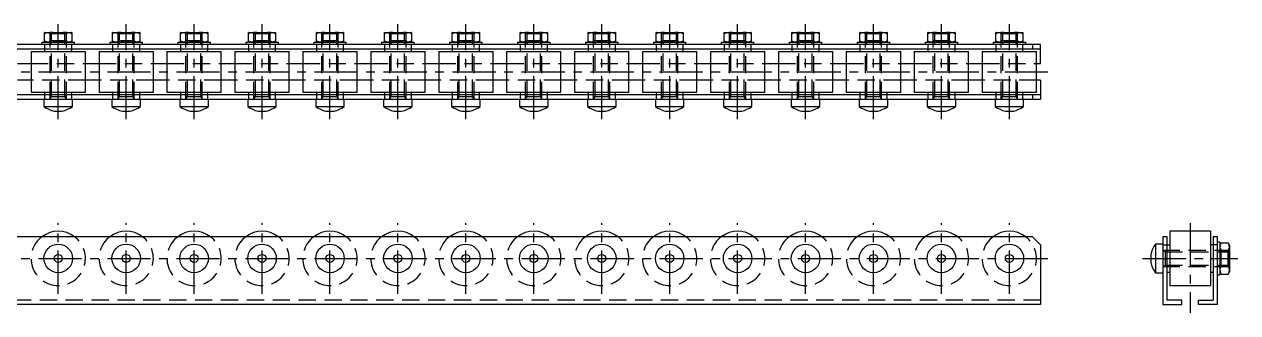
# Model space of a CAD drawing. Extents: x -3 to 896, y -8 to 113.
# Drawn here: x 449 to 895.5, y 7 to 113.2 of the extents above; entities that cross this region are included whole.
import ezdxf

# ---------------------------------------------------------------- set-up
doc = ezdxf.new("R2010")
doc.units = 0
doc.header["$LTSCALE"] = 0.5
doc.linetypes.add('CENTER', pattern=[50.8, 31.75, -6.35, 6.35, -6.35])
doc.linetypes.add('DASHED', pattern=[19.05, 12.7, -6.35])
for name, color, linetype in [('MSM_CENTER', 1, 'CENTER'), ('MSM_CONTINUOUS', 7, 'CONTINUOUS'), ('MSM_DASHED', 4, 'DASHED')]:
    doc.layers.add(name, color=color, linetype=linetype)

msp = doc.modelspace()

# ---------------------------------------------------------------- linework, layer by layer
at = {"layer": 'MSM_CENTER'}
for p, q in [((461.5, 78.24), (461.5, 113.24)), ((486.5, 78.24), (486.5, 113.24)), ((511.5, 78.24), (511.5, 113.24)), ((536.5, 78.24), (536.5, 113.24)), ((561.5, 78.24), (561.5, 113.24)), ((586.5, 78.24), (586.5, 113.24)), ((611.5, 78.24), (611.5, 113.24)), ((636.5, 78.24), (636.5, 113.24)), ((661.5, 78.24), (661.5, 113.24)), ((686.5, 78.24), (686.5, 113.24)), ((711.5, 78.24), (711.5, 113.24)), ((736.5, 78.24), (736.5, 113.24)), ((761.5, 78.24), (761.5, 113.24)), ((786.5, 78.24), (786.5, 113.24)), ((811.5, 78.24), (811.5, 113.24)), ((-3, 95.74), (826, 95.74)), ((461.5, 14), (461.5, 40)), ((486.5, 14), (486.5, 40)), ((511.5, 14), (511.5, 40)), ((536.5, 14), (536.5, 40)), ((561.5, 14), (561.5, 40)), ((586.5, 14), (586.5, 40)), ((611.5, 14), (611.5, 40)), ((636.5, 14), (636.5, 40)), ((661.5, 14), (661.5, 40)), ((686.5, 14), (686.5, 40)), ((711.5, 14), (711.5, 40)), ((736.5, 14), (736.5, 40)), ((761.5, 14), (761.5, 40)), ((786.5, 14), (786.5, 40)), ((811.5, 14), (811.5, 40)), ((878.03, 40), (878.03, 7)), ((-3, 27), (826, 27)), ((860.53, 27), (895.53, 27))]:
    msp.add_line(p, q, dxfattribs=at)
at = {"layer": 'MSM_CONTINUOUS'}
for p, q in [((456.6, 110.24), (456.5, 110.18)), ((456.5, 106.7), (456.5, 110.18)), ((456.6, 110.24), (466.4, 110.24)), ((461.5, 107.14), (461.5, 109.73)), ((466.5, 110.18), (466.4, 110.24)), ((466.5, 110.18), (466.5, 106.7)), ((481.6, 110.24), (481.5, 110.18)), ((481.5, 106.7), (481.5, 110.18)), ((481.6, 110.24), (491.4, 110.24)), ((486.5, 107.14), (486.5, 109.73)), ((491.5, 110.18), (491.4, 110.24)), ((491.5, 110.18), (491.5, 106.7)), ((506.6, 110.24), (506.5, 110.18)), ((506.5, 106.7), (506.5, 110.18)), ((506.6, 110.24), (516.4, 110.24)), ((511.5, 107.14), (511.5, 109.73)), ((516.5, 110.18), (516.4, 110.24)), ((516.5, 110.18), (516.5, 106.7)), ((531.6, 110.24), (531.5, 110.18)), ((531.5, 106.7), (531.5, 110.18)), ((531.6, 110.24), (541.4, 110.24)), ((536.5, 107.14), (536.5, 109.73)), ((541.5, 110.18), (541.4, 110.24)), ((541.5, 110.18), (541.5, 106.7)), ((556.6, 110.24), (556.5, 110.18)), ((556.5, 106.7), (556.5, 110.18)), ((556.6, 110.24), (566.4, 110.24)), ((561.5, 107.14), (561.5, 109.73)), ((566.5, 110.18), (566.4, 110.24)), ((566.5, 110.18), (566.5, 106.7)), ((581.6, 110.24), (581.5, 110.18)), ((581.5, 106.7), (581.5, 110.18)), ((581.6, 110.24), (591.4, 110.24)), ((586.5, 107.14), (586.5, 109.73)), ((591.5, 110.18), (591.4, 110.24)), ((591.5, 110.18), (591.5, 106.7)), ((606.6, 110.24), (606.5, 110.18)), ((606.5, 106.7), (606.5, 110.18)), ((606.6, 110.24), (616.4, 110.24)), ((611.5, 107.14), (611.5, 109.73)), ((616.5, 110.18), (616.4, 110.24)), ((616.5, 110.18), (616.5, 106.7)), ((631.6, 110.24), (631.5, 110.18)), ((631.5, 106.7), (631.5, 110.18)), ((631.6, 110.24), (641.4, 110.24)), ((636.5, 107.14), (636.5, 109.73)), ((641.5, 110.18), (641.4, 110.24)), ((641.5, 110.18), (641.5, 106.7)), ((656.6, 110.24), (656.5, 110.18)), ((656.5, 106.7), (656.5, 110.18)), ((656.6, 110.24), (666.4, 110.24)), ((661.5, 107.14), (661.5, 109.73)), ((666.5, 110.18), (666.4, 110.24)), ((666.5, 110.18), (666.5, 106.7)), ((681.6, 110.24), (681.5, 110.18)), ((681.5, 106.7), (681.5, 110.18)), ((681.6, 110.24), (691.4, 110.24)), ((686.5, 107.14), (686.5, 109.73)), ((691.5, 110.18), (691.4, 110.24)), ((691.5, 110.18), (691.5, 106.7)), ((706.6, 110.24), (706.5, 110.18)), ((706.5, 106.7), (706.5, 110.18)), ((706.6, 110.24), (716.4, 110.24)), ((711.5, 107.14), (711.5, 109.73)), ((716.5, 110.18), (716.4, 110.24)), ((716.5, 110.18), (716.5, 106.7)), ((731.6, 110.24), (731.5, 110.18)), ((731.5, 106.7), (731.5, 110.18)), ((731.6, 110.24), (741.4, 110.24)), ((736.5, 107.14), (736.5, 109.73)), ((741.5, 110.18), (741.4, 110.24)), ((741.5, 110.18), (741.5, 106.7)), ((756.6, 110.24), (756.5, 110.18)), ((756.5, 106.7), (756.5, 110.18)), ((756.6, 110.24), (766.4, 110.24)), ((761.5, 107.14), (761.5, 109.73)), ((766.5, 110.18), (766.4, 110.24)), ((766.5, 110.18), (766.5, 106.7)), ((781.6, 110.24), (781.5, 110.18)), ((781.5, 106.7), (781.5, 110.18)), ((781.6, 110.24), (791.4, 110.24)), ((786.5, 107.14), (786.5, 109.73)), ((791.5, 110.18), (791.4, 110.24)), ((791.5, 110.18), (791.5, 106.7)), ((806.6, 110.24), (806.5, 110.18)), ((806.5, 106.7), (806.5, 110.18)), ((806.6, 110.24), (816.4, 110.24)), ((811.5, 107.14), (811.5, 109.73)), ((816.5, 110.18), (816.4, 110.24)), ((816.5, 110.18), (816.5, 106.7)), ((823, 105.84), (0, 105.84)), ((0, 104.24), (823, 104.24)), ((451.5, 103.24), (451.5, 88.24)), ((451.5, 103.24), (471.5, 103.24)), ((455.5, 106.64), (455.5, 105.84)), ((455.5, 106.64), (467.5, 106.64)), ((456.5, 106.7), (456.6, 106.64)), ((456.5, 104.24), (456.5, 103.24)), ((466.4, 106.64), (466.5, 106.7)), ((466.5, 103.24), (466.5, 104.24)), ((467.5, 105.84), (467.5, 106.64)), ((471.5, 88.24), (471.5, 103.24)), ((476.5, 103.24), (476.5, 88.24)), ((476.5, 103.24), (496.5, 103.24)), ((480.5, 106.64), (480.5, 105.84)), ((480.5, 106.64), (492.5, 106.64)), ((481.5, 106.7), (481.6, 106.64)), ((481.5, 104.24), (481.5, 103.24)), ((491.4, 106.64), (491.5, 106.7)), ((491.5, 103.24), (491.5, 104.24)), ((492.5, 105.84), (492.5, 106.64)), ((496.5, 88.24), (496.5, 103.24)), ((501.5, 103.24), (501.5, 88.24)), ((501.5, 103.24), (521.5, 103.24)), ((505.5, 106.64), (505.5, 105.84)), ((505.5, 106.64), (517.5, 106.64)), ((506.5, 106.7), (506.6, 106.64)), ((506.5, 104.24), (506.5, 103.24)), ((516.4, 106.64), (516.5, 106.7)), ((516.5, 103.24), (516.5, 104.24)), ((517.5, 105.84), (517.5, 106.64)), ((521.5, 88.24), (521.5, 103.24)), ((526.5, 103.24), (526.5, 88.24)), ((526.5, 103.24), (546.5, 103.24)), ((530.5, 106.64), (530.5, 105.84)), ((530.5, 106.64), (542.5, 106.64)), ((531.5, 106.7), (531.6, 106.64)), ((531.5, 104.24), (531.5, 103.24)), ((541.4, 106.64), (541.5, 106.7)), ((541.5, 103.24), (541.5, 104.24)), ((542.5, 105.84), (542.5, 106.64)), ((546.5, 88.24), (546.5, 103.24)), ((551.5, 103.24), (551.5, 88.24)), ((551.5, 103.24), (571.5, 103.24)), ((555.5, 106.64), (555.5, 105.84)), ((555.5, 106.64), (567.5, 106.64)), ((556.5, 106.7), (556.6, 106.64)), ((556.5, 104.24), (556.5, 103.24)), ((566.4, 106.64), (566.5, 106.7)), ((566.5, 103.24), (566.5, 104.24)), ((567.5, 105.84), (567.5, 106.64)), ((571.5, 88.24), (571.5, 103.24)), ((576.5, 103.24), (576.5, 88.24)), ((576.5, 103.24), (596.5, 103.24)), ((580.5, 106.64), (580.5, 105.84)), ((580.5, 106.64), (592.5, 106.64)), ((581.5, 106.7), (581.6, 106.64)), ((581.5, 104.24), (581.5, 103.24)), ((591.4, 106.64), (591.5, 106.7)), ((591.5, 103.24), (591.5, 104.24)), ((592.5, 105.84), (592.5, 106.64)), ((596.5, 88.24), (596.5, 103.24)), ((601.5, 103.24), (601.5, 88.24)), ((601.5, 103.24), (621.5, 103.24)), ((605.5, 106.64), (605.5, 105.84)), ((605.5, 106.64), (617.5, 106.64)), ((606.5, 106.7), (606.6, 106.64)), ((606.5, 104.24), (606.5, 103.24)), ((616.4, 106.64), (616.5, 106.7)), ((616.5, 103.24), (616.5, 104.24)), ((617.5, 105.84), (617.5, 106.64)), ((621.5, 88.24), (621.5, 103.24)), ((626.5, 103.24), (626.5, 88.24)), ((626.5, 103.24), (646.5, 103.24)), ((630.5, 106.64), (630.5, 105.84)), ((630.5, 106.64), (642.5, 106.64)), ((631.5, 106.7), (631.6, 106.64)), ((631.5, 104.24), (631.5, 103.24)), ((641.4, 106.64), (641.5, 106.7)), ((641.5, 103.24), (641.5, 104.24)), ((642.5, 105.84), (642.5, 106.64)), ((646.5, 88.24), (646.5, 103.24)), ((651.5, 103.24), (651.5, 88.24)), ((651.5, 103.24), (671.5, 103.24)), ((655.5, 106.64), (655.5, 105.84)), ((655.5, 106.64), (667.5, 106.64)), ((656.5, 106.7), (656.6, 106.64)), ((656.5, 104.24), (656.5, 103.24)), ((666.4, 106.64), (666.5, 106.7)), ((666.5, 103.24), (666.5, 104.24)), ((667.5, 105.84), (667.5, 106.64)), ((671.5, 88.24), (671.5, 103.24)), ((676.5, 103.24), (676.5, 88.24)), ((676.5, 103.24), (696.5, 103.24)), ((680.5, 106.64), (680.5, 105.84)), ((680.5, 106.64), (692.5, 106.64)), ((681.5, 106.7), (681.6, 106.64)), ((681.5, 104.24), (681.5, 103.24)), ((691.4, 106.64), (691.5, 106.7)), ((691.5, 103.24), (691.5, 104.24)), ((692.5, 105.84), (692.5, 106.64)), ((696.5, 88.24), (696.5, 103.24)), ((701.5, 103.24), (701.5, 88.24)), ((701.5, 103.24), (721.5, 103.24)), ((705.5, 106.64), (705.5, 105.84)), ((705.5, 106.64), (717.5, 106.64)), ((706.5, 106.7), (706.6, 106.64)), ((706.5, 104.24), (706.5, 103.24)), ((716.4, 106.64), (716.5, 106.7)), ((716.5, 103.24), (716.5, 104.24)), ((717.5, 105.84), (717.5, 106.64)), ((721.5, 88.24), (721.5, 103.24)), ((726.5, 103.24), (726.5, 88.24)), ((726.5, 103.24), (746.5, 103.24)), ((730.5, 106.64), (730.5, 105.84)), ((730.5, 106.64), (742.5, 106.64)), ((731.5, 106.7), (731.6, 106.64)), ((731.5, 104.24), (731.5, 103.24)), ((741.4, 106.64), (741.5, 106.7)), ((741.5, 103.24), (741.5, 104.24)), ((742.5, 105.84), (742.5, 106.64)), ((746.5, 88.24), (746.5, 103.24)), ((751.5, 103.24), (751.5, 88.24)), ((751.5, 103.24), (771.5, 103.24)), ((755.5, 106.64), (755.5, 105.84)), ((755.5, 106.64), (767.5, 106.64)), ((756.5, 106.7), (756.6, 106.64)), ((756.5, 104.24), (756.5, 103.24)), ((766.4, 106.64), (766.5, 106.7)), ((766.5, 103.24), (766.5, 104.24)), ((767.5, 105.84), (767.5, 106.64)), ((771.5, 88.24), (771.5, 103.24)), ((776.5, 103.24), (776.5, 88.24)), ((776.5, 103.24), (796.5, 103.24)), ((780.5, 106.64), (780.5, 105.84)), ((780.5, 106.64), (792.5, 106.64)), ((781.5, 106.7), (781.6, 106.64)), ((781.5, 104.24), (781.5, 103.24)), ((791.4, 106.64), (791.5, 106.7)), ((791.5, 103.24), (791.5, 104.24)), ((792.5, 105.84), (792.5, 106.64)), ((796.5, 88.24), (796.5, 103.24)), ((801.5, 103.24), (801.5, 88.24)), ((801.5, 103.24), (821.5, 103.24)), ((805.5, 106.64), (805.5, 105.84)), ((805.5, 106.64), (817.5, 106.64)), ((806.5, 106.7), (806.6, 106.64)), ((806.5, 104.24), (806.5, 103.24)), ((816.4, 106.64), (816.5, 106.7)), ((816.5, 103.24), (816.5, 104.24)), ((817.5, 105.84), (817.5, 106.64)), ((820, 105.84), (820, 104.24)), ((821.5, 88.24), (821.5, 103.24)), ((823, 98.84), (823, 105.84)), ((446.5, 98.84), (451.5, 98.84)), ((471.5, 98.84), (476.5, 98.84)), ((496.5, 98.84), (501.5, 98.84)), ((521.5, 98.84), (526.5, 98.84)), ((546.5, 98.84), (551.5, 98.84)), ((571.5, 98.84), (576.5, 98.84)), ((596.5, 98.84), (601.5, 98.84)), ((621.5, 98.84), (626.5, 98.84)), ((646.5, 98.84), (651.5, 98.84)), ((671.5, 98.84), (676.5, 98.84)), ((696.5, 98.84), (701.5, 98.84)), ((721.5, 98.84), (726.5, 98.84)), ((746.5, 98.84), (751.5, 98.84)), ((771.5, 98.84), (776.5, 98.84)), ((796.5, 98.84), (801.5, 98.84)), ((821.5, 98.84), (823, 98.84)), ((451.5, 92.64), (446.5, 92.64)), ((476.5, 92.64), (471.5, 92.64)), ((501.5, 92.64), (496.5, 92.64)), ((526.5, 92.64), (521.5, 92.64)), ((551.5, 92.64), (546.5, 92.64)), ((576.5, 92.64), (571.5, 92.64)), ((601.5, 92.64), (596.5, 92.64)), ((626.5, 92.64), (621.5, 92.64)), ((651.5, 92.64), (646.5, 92.64)), ((676.5, 92.64), (671.5, 92.64)), ((701.5, 92.64), (696.5, 92.64)), ((726.5, 92.64), (721.5, 92.64)), ((751.5, 92.64), (746.5, 92.64)), ((776.5, 92.64), (771.5, 92.64)), ((801.5, 92.64), (796.5, 92.64)), ((823, 92.64), (821.5, 92.64)), ((823, 92.64), (823, 85.64)), ((823, 87.24), (0, 87.24)), ((0, 85.64), (823, 85.64)), ((451.5, 88.24), (471.5, 88.24)), ((456.25, 85.64), (456.25, 82.93)), ((456.5, 88.24), (456.5, 87.24)), ((466.5, 87.24), (466.5, 88.24)), ((466.75, 82.93), (466.75, 85.64)), ((476.5, 88.24), (496.5, 88.24)), ((481.25, 85.64), (481.25, 82.93)), ((481.5, 88.24), (481.5, 87.24)), ((491.5, 87.24), (491.5, 88.24)), ((491.75, 82.93), (491.75, 85.64)), ((501.5, 88.24), (521.5, 88.24)), ((506.25, 85.64), (506.25, 82.93)), ((506.5, 88.24), (506.5, 87.24)), ((516.5, 87.24), (516.5, 88.24)), ((516.75, 82.93), (516.75, 85.64)), ((526.5, 88.24), (546.5, 88.24)), ((531.25, 85.64), (531.25, 82.93)), ((531.5, 88.24), (531.5, 87.24)), ((541.5, 87.24), (541.5, 88.24)), ((541.75, 82.93), (541.75, 85.64)), ((551.5, 88.24), (571.5, 88.24)), ((556.25, 85.64), (556.25, 82.93)), ((556.5, 88.24), (556.5, 87.24)), ((566.5, 87.24), (566.5, 88.24)), ((566.75, 82.93), (566.75, 85.64)), ((576.5, 88.24), (596.5, 88.24)), ((581.25, 85.64), (581.25, 82.93)), ((581.5, 88.24), (581.5, 87.24)), ((591.5, 87.24), (591.5, 88.24)), ((591.75, 82.93), (591.75, 85.64)), ((601.5, 88.24), (621.5, 88.24)), ((606.25, 85.64), (606.25, 82.93)), ((606.5, 88.24), (606.5, 87.24)), ((616.5, 87.24), (616.5, 88.24)), ((616.75, 82.93), (616.75, 85.64)), ((626.5, 88.24), (646.5, 88.24)), ((631.25, 85.64), (631.25, 82.93)), ((631.5, 88.24), (631.5, 87.24)), ((641.5, 87.24), (641.5, 88.24)), ((641.75, 82.93), (641.75, 85.64)), ((651.5, 88.24), (671.5, 88.24)), ((656.25, 85.64), (656.25, 82.93)), ((656.5, 88.24), (656.5, 87.24)), ((666.5, 87.24), (666.5, 88.24)), ((666.75, 82.93), (666.75, 85.64)), ((676.5, 88.24), (696.5, 88.24)), ((681.25, 85.64), (681.25, 82.93)), ((681.5, 88.24), (681.5, 87.24)), ((691.5, 87.24), (691.5, 88.24)), ((691.75, 82.93), (691.75, 85.64)), ((701.5, 88.24), (721.5, 88.24)), ((706.25, 85.64), (706.25, 82.93)), ((706.5, 88.24), (706.5, 87.24)), ((716.5, 87.24), (716.5, 88.24)), ((716.75, 82.93), (716.75, 85.64)), ((726.5, 88.24), (746.5, 88.24)), ((731.25, 85.64), (731.25, 82.93)), ((731.5, 88.24), (731.5, 87.24)), ((741.5, 87.24), (741.5, 88.24)), ((741.75, 82.93), (741.75, 85.64)), ((751.5, 88.24), (771.5, 88.24)), ((756.25, 85.64), (756.25, 82.93)), ((756.5, 88.24), (756.5, 87.24)), ((766.5, 87.24), (766.5, 88.24)), ((766.75, 82.93), (766.75, 85.64)), ((776.5, 88.24), (796.5, 88.24)), ((781.25, 85.64), (781.25, 82.93)), ((781.5, 88.24), (781.5, 87.24)), ((791.5, 87.24), (791.5, 88.24)), ((791.75, 82.93), (791.75, 85.64)), ((801.5, 88.24), (821.5, 88.24)), ((806.25, 85.64), (806.25, 82.93)), ((806.5, 88.24), (806.5, 87.24)), ((816.5, 87.24), (816.5, 88.24)), ((816.75, 82.93), (816.75, 85.64)), ((820, 87.24), (820, 85.64)), ((456.25, 82.93), (466.75, 82.93)), ((460.01, 81.24), (462.99, 81.24)), ((481.25, 82.93), (491.75, 82.93)), ((485.01, 81.24), (487.99, 81.24)), ((506.25, 82.93), (516.75, 82.93)), ((510.01, 81.24), (512.99, 81.24)), ((531.25, 82.93), (541.75, 82.93)), ((535.01, 81.24), (537.99, 81.24)), ((556.25, 82.93), (566.75, 82.93)), ((560.01, 81.24), (562.99, 81.24)), ((581.25, 82.93), (591.75, 82.93)), ((585.01, 81.24), (587.99, 81.24)), ((606.25, 82.93), (616.75, 82.93)), ((610.01, 81.24), (612.99, 81.24)), ((631.25, 82.93), (641.75, 82.93)), ((635.01, 81.24), (637.99, 81.24)), ((656.25, 82.93), (666.75, 82.93)), ((660.01, 81.24), (662.99, 81.24)), ((681.25, 82.93), (691.75, 82.93)), ((685.01, 81.24), (687.99, 81.24)), ((706.25, 82.93), (716.75, 82.93)), ((710.01, 81.24), (712.99, 81.24)), ((731.25, 82.93), (741.75, 82.93)), ((735.01, 81.24), (737.99, 81.24)), ((756.25, 82.93), (766.75, 82.93)), ((760.01, 81.24), (762.99, 81.24)), ((781.25, 82.93), (791.75, 82.93)), ((785.01, 81.24), (787.99, 81.24)), ((806.25, 82.93), (816.75, 82.93)), ((810.01, 81.24), (812.99, 81.24)), ((870.53, 37), (870.53, 17)), ((885.53, 37), (870.53, 37)), ((885.53, 37), (885.53, 17)), ((820, 35), (3, 35)), ((820, 35), (823, 32)), ((823, 32), (823, 10)), ((865.22, 32.25), (865.22, 21.75)), ((867.93, 32.25), (865.22, 32.25)), ((869.53, 35), (867.93, 35)), ((867.93, 35), (867.93, 10)), ((867.93, 32), (870.53, 32)), ((869.53, 11.6), (869.53, 35)), ((888.13, 32), (885.53, 32)), ((886.53, 35), (886.53, 11.6)), ((888.13, 35), (886.53, 35)), ((888.13, 10), (888.13, 35)), ((888.93, 33), (888.13, 33)), ((888.93, 33), (888.93, 21)), ((889.43, 32.77), (888.93, 31.9)), ((889.43, 32.77), (892.02, 32.77)), ((892.53, 31.9), (892.02, 32.77)), ((892.53, 31.9), (892.53, 22.1)), ((863.53, 28.49), (863.53, 25.51)), ((889.43, 29.89), (892.02, 29.89)), ((889.43, 24.11), (892.02, 24.11)), ((865.22, 21.75), (867.93, 21.75)), ((869.53, 22), (870.53, 22)), ((885.53, 22), (886.53, 22)), ((888.13, 21), (888.93, 21)), ((888.93, 22.1), (889.43, 21.23)), ((889.43, 21.23), (892.02, 21.23)), ((892.02, 21.23), (892.53, 22.1)), ((870.53, 17), (885.53, 17)), ((823, 10), (0, 10)), ((867.93, 10), (874.93, 10)), ((874.93, 11.6), (869.53, 11.6)), ((874.93, 10), (874.93, 11.6)), ((881.13, 11.6), (886.53, 11.6)), ((881.13, 10), (881.13, 11.6)), ((888.13, 10), (881.13, 10))]:
    msp.add_line(p, q, dxfattribs=at)
for centre, radius in [((461.5, 27), 5.25), ((486.5, 27), 5.25), ((511.5, 27), 5.25), ((536.5, 27), 5.25), ((561.5, 27), 5.25), ((586.5, 27), 5.25), ((611.5, 27), 5.25), ((636.5, 27), 5.25), ((661.5, 27), 5.25), ((686.5, 27), 5.25), ((711.5, 27), 5.25), ((736.5, 27), 5.25), ((761.5, 27), 5.25), ((786.5, 27), 5.25), ((811.5, 27), 5.25), ((461.5, 27), 1.49), ((486.5, 27), 1.49), ((511.5, 27), 1.49), ((536.5, 27), 1.49), ((561.5, 27), 1.49), ((586.5, 27), 1.49), ((611.5, 27), 1.49), ((636.5, 27), 1.49), ((661.5, 27), 1.49), ((686.5, 27), 1.49), ((711.5, 27), 1.49), ((736.5, 27), 1.49), ((761.5, 27), 1.49), ((786.5, 27), 1.49), ((811.5, 27), 1.49)]:
    msp.add_circle(centre, radius, dxfattribs=at)
for centre, radius, start, end in [((459, 102.81), 7.37, 70.1592, 109.8408), ((464, 102.81), 7.37, 70.1592, 109.8408), ((484, 102.81), 7.37, 70.1592, 109.8408), ((489, 102.81), 7.37, 70.1592, 109.8408), ((509, 102.81), 7.37, 70.1592, 109.8408), ((514, 102.81), 7.37, 70.1592, 109.8408), ((534, 102.81), 7.37, 70.1592, 109.8408), ((539, 102.81), 7.37, 70.1592, 109.8408), ((559, 102.81), 7.37, 70.1592, 109.8408), ((564, 102.81), 7.37, 70.1592, 109.8408), ((584, 102.81), 7.37, 70.1592, 109.8408), ((589, 102.81), 7.37, 70.1592, 109.8408), ((609, 102.81), 7.37, 70.1592, 109.8408), ((614, 102.81), 7.37, 70.1592, 109.8408), ((634, 102.81), 7.37, 70.1592, 109.8408), ((639, 102.81), 7.37, 70.1592, 109.8408), ((659, 102.81), 7.37, 70.1592, 109.8408), ((664, 102.81), 7.37, 70.1592, 109.8408), ((684, 102.81), 7.37, 70.1592, 109.8408), ((689, 102.81), 7.37, 70.1592, 109.8408), ((709, 102.81), 7.37, 70.1592, 109.8408), ((714, 102.81), 7.37, 70.1592, 109.8408), ((734, 102.81), 7.37, 70.1592, 109.8408), ((739, 102.81), 7.37, 70.1592, 109.8408), ((759, 102.81), 7.37, 70.1592, 109.8408), ((764, 102.81), 7.37, 70.1592, 109.8408), ((784, 102.81), 7.37, 70.1592, 109.8408), ((789, 102.81), 7.37, 70.1592, 109.8408), ((809, 102.81), 7.37, 70.1592, 109.8408), ((814, 102.81), 7.37, 70.1592, 109.8408), ((459, 114.07), 7.37, 250.1592, 289.8408), ((464, 114.07), 7.37, 250.1592, 289.8408), ((484, 114.07), 7.37, 250.1592, 289.8408), ((489, 114.07), 7.37, 250.1592, 289.8408), ((509, 114.07), 7.37, 250.1592, 289.8408), ((514, 114.07), 7.37, 250.1592, 289.8408), ((534, 114.07), 7.37, 250.1592, 289.8408), ((539, 114.07), 7.37, 250.1592, 289.8408), ((559, 114.07), 7.37, 250.1592, 289.8408), ((564, 114.07), 7.37, 250.1592, 289.8408), ((584, 114.07), 7.37, 250.1592, 289.8408), ((589, 114.07), 7.37, 250.1592, 289.8408), ((609, 114.07), 7.37, 250.1592, 289.8408), ((614, 114.07), 7.37, 250.1592, 289.8408), ((634, 114.07), 7.37, 250.1592, 289.8408), ((639, 114.07), 7.37, 250.1592, 289.8408), ((659, 114.07), 7.37, 250.1592, 289.8408), ((664, 114.07), 7.37, 250.1592, 289.8408), ((684, 114.07), 7.37, 250.1592, 289.8408), ((689, 114.07), 7.37, 250.1592, 289.8408), ((709, 114.07), 7.37, 250.1592, 289.8408), ((714, 114.07), 7.37, 250.1592, 289.8408), ((734, 114.07), 7.37, 250.1592, 289.8408), ((739, 114.07), 7.37, 250.1592, 289.8408), ((759, 114.07), 7.37, 250.1592, 289.8408), ((764, 114.07), 7.37, 250.1592, 289.8408), ((784, 114.07), 7.37, 250.1592, 289.8408), ((789, 114.07), 7.37, 250.1592, 289.8408), ((809, 114.07), 7.37, 250.1592, 289.8408), ((814, 114.07), 7.37, 250.1592, 289.8408), ((463.04, 92.97), 12.12, 235.9445, 255.5214), ((459.96, 92.97), 12.12, 284.4786, 304.0555), ((488.04, 92.97), 12.12, 235.9445, 255.5214), ((484.96, 92.97), 12.12, 284.4786, 304.0555), ((513.04, 92.97), 12.12, 235.9445, 255.5214), ((509.96, 92.97), 12.12, 284.4786, 304.0555), ((538.04, 92.97), 12.12, 235.9445, 255.5214), ((534.96, 92.97), 12.12, 284.4786, 304.0555), ((563.04, 92.97), 12.12, 235.9445, 255.5214), ((559.96, 92.97), 12.12, 284.4786, 304.0555), ((588.04, 92.97), 12.12, 235.9445, 255.5214), ((584.96, 92.97), 12.12, 284.4786, 304.0555), ((613.04, 92.97), 12.12, 235.9445, 255.5214), ((609.96, 92.97), 12.12, 284.4786, 304.0555), ((638.04, 92.97), 12.12, 235.9445, 255.5214), ((634.96, 92.97), 12.12, 284.4786, 304.0555), ((663.04, 92.97), 12.12, 235.9445, 255.5214), ((659.96, 92.97), 12.12, 284.4786, 304.0555), ((688.04, 92.97), 12.12, 235.9445, 255.5214), ((684.96, 92.97), 12.12, 284.4786, 304.0555), ((713.04, 92.97), 12.12, 235.9445, 255.5214), ((709.96, 92.97), 12.12, 284.4786, 304.0555), ((738.04, 92.97), 12.12, 235.9445, 255.5214), ((734.96, 92.97), 12.12, 284.4786, 304.0555), ((763.04, 92.97), 12.12, 235.9445, 255.5214), ((759.96, 92.97), 12.12, 284.4786, 304.0555), ((788.04, 92.97), 12.12, 235.9445, 255.5214), ((784.96, 92.97), 12.12, 284.4786, 304.0555), ((813.04, 92.97), 12.12, 235.9445, 255.5214), ((809.96, 92.97), 12.12, 284.4786, 304.0555), ((461.5, 27), 10, 53.1301, 126.8699), ((486.5, 27), 10, 53.1301, 126.8699), ((511.5, 27), 10, 53.1301, 126.8699), ((536.5, 27), 10, 53.1301, 126.8699), ((561.5, 27), 10, 53.1301, 126.8699), ((586.5, 27), 10, 53.1301, 126.8699), ((611.5, 27), 10, 53.1301, 126.8699), ((636.5, 27), 10, 53.1301, 126.8699), ((661.5, 27), 10, 53.1301, 126.8699), ((686.5, 27), 10, 53.1301, 126.8699), ((711.5, 27), 10, 53.1301, 126.8699), ((736.5, 27), 10, 53.1301, 126.8699), ((761.5, 27), 10, 53.1301, 126.8699), ((786.5, 27), 10, 53.1301, 126.8699), ((811.5, 27), 10, 53.1301, 126.8699), ((875.26, 25.46), 12.12, 145.9445, 165.5214), ((891.54, 31.33), 2.56, 154.3574, 214.3573), ((889.91, 31.33), 2.56, 325.6427, 25.6426), ((898.59, 27), 9.61, 162.5124, 197.4876), ((882.86, 27), 9.61, 342.5124, 17.4876), ((875.26, 28.54), 12.12, 194.4786, 214.0555), ((891.54, 22.67), 2.56, 145.6427, 205.6426), ((889.91, 22.67), 2.56, 334.3574, 34.3573)]:
    msp.add_arc(centre, radius, start, end, dxfattribs=at)
at = {"layer": 'MSM_DASHED'}
for p, q in [((457.96, 110.24), (458.5, 109.7)), ((457.96, 106.64), (458.5, 107.18)), ((459.04, 110.24), (458.5, 109.7)), ((464.5, 109.7), (458.5, 109.7)), ((458.5, 85.64), (458.5, 109.7)), ((464.5, 107.18), (458.5, 107.18)), ((459.04, 86.58), (459.04, 110.24)), ((463.96, 110.24), (464.5, 109.7)), ((463.96, 86.58), (463.96, 110.24)), ((465.04, 110.24), (464.5, 109.7)), ((464.5, 85.64), (464.5, 109.7)), ((465.04, 106.64), (464.5, 107.18)), ((482.96, 110.24), (483.5, 109.7)), ((482.96, 106.64), (483.5, 107.18)), ((484.04, 110.24), (483.5, 109.7)), ((489.5, 109.7), (483.5, 109.7)), ((483.5, 85.64), (483.5, 109.7)), ((489.5, 107.18), (483.5, 107.18)), ((484.04, 86.58), (484.04, 110.24)), ((488.96, 110.24), (489.5, 109.7)), ((488.96, 86.58), (488.96, 110.24)), ((490.04, 110.24), (489.5, 109.7)), ((489.5, 85.64), (489.5, 109.7)), ((490.04, 106.64), (489.5, 107.18)), ((507.96, 110.24), (508.5, 109.7)), ((507.96, 106.64), (508.5, 107.18)), ((509.04, 110.24), (508.5, 109.7)), ((514.5, 109.7), (508.5, 109.7)), ((508.5, 85.64), (508.5, 109.7)), ((514.5, 107.18), (508.5, 107.18)), ((509.04, 86.58), (509.04, 110.24)), ((513.96, 110.24), (514.5, 109.7)), ((513.96, 86.58), (513.96, 110.24)), ((515.04, 110.24), (514.5, 109.7)), ((514.5, 85.64), (514.5, 109.7)), ((515.04, 106.64), (514.5, 107.18)), ((532.96, 110.24), (533.5, 109.7)), ((532.96, 106.64), (533.5, 107.18)), ((534.04, 110.24), (533.5, 109.7)), ((539.5, 109.7), (533.5, 109.7)), ((533.5, 85.64), (533.5, 109.7)), ((539.5, 107.18), (533.5, 107.18)), ((534.04, 86.58), (534.04, 110.24)), ((538.96, 110.24), (539.5, 109.7)), ((538.96, 86.58), (538.96, 110.24)), ((540.04, 110.24), (539.5, 109.7)), ((539.5, 85.64), (539.5, 109.7)), ((540.04, 106.64), (539.5, 107.18)), ((557.96, 110.24), (558.5, 109.7)), ((557.96, 106.64), (558.5, 107.18)), ((559.04, 110.24), (558.5, 109.7)), ((564.5, 109.7), (558.5, 109.7)), ((558.5, 85.64), (558.5, 109.7)), ((564.5, 107.18), (558.5, 107.18)), ((559.04, 86.58), (559.04, 110.24)), ((563.96, 110.24), (564.5, 109.7)), ((563.96, 86.58), (563.96, 110.24)), ((565.04, 110.24), (564.5, 109.7)), ((564.5, 85.64), (564.5, 109.7)), ((565.04, 106.64), (564.5, 107.18)), ((582.96, 110.24), (583.5, 109.7)), ((582.96, 106.64), (583.5, 107.18)), ((584.04, 110.24), (583.5, 109.7)), ((589.5, 109.7), (583.5, 109.7)), ((583.5, 85.64), (583.5, 109.7)), ((589.5, 107.18), (583.5, 107.18)), ((584.04, 86.58), (584.04, 110.24)), ((588.96, 110.24), (589.5, 109.7)), ((588.96, 86.58), (588.96, 110.24)), ((590.04, 110.24), (589.5, 109.7)), ((589.5, 85.64), (589.5, 109.7)), ((590.04, 106.64), (589.5, 107.18)), ((607.96, 110.24), (608.5, 109.7)), ((607.96, 106.64), (608.5, 107.18)), ((609.04, 110.24), (608.5, 109.7)), ((614.5, 109.7), (608.5, 109.7)), ((608.5, 85.64), (608.5, 109.7)), ((614.5, 107.18), (608.5, 107.18)), ((609.04, 86.58), (609.04, 110.24)), ((613.96, 110.24), (614.5, 109.7)), ((613.96, 86.58), (613.96, 110.24)), ((615.04, 110.24), (614.5, 109.7)), ((614.5, 85.64), (614.5, 109.7)), ((615.04, 106.64), (614.5, 107.18)), ((632.96, 110.24), (633.5, 109.7)), ((632.96, 106.64), (633.5, 107.18)), ((634.04, 110.24), (633.5, 109.7)), ((639.5, 109.7), (633.5, 109.7)), ((633.5, 85.64), (633.5, 109.7)), ((639.5, 107.18), (633.5, 107.18)), ((634.04, 86.58), (634.04, 110.24)), ((638.96, 110.24), (639.5, 109.7)), ((638.96, 86.58), (638.96, 110.24)), ((640.04, 110.24), (639.5, 109.7)), ((639.5, 85.64), (639.5, 109.7)), ((640.04, 106.64), (639.5, 107.18)), ((657.96, 110.24), (658.5, 109.7)), ((657.96, 106.64), (658.5, 107.18)), ((659.04, 110.24), (658.5, 109.7)), ((664.5, 109.7), (658.5, 109.7)), ((658.5, 85.64), (658.5, 109.7)), ((664.5, 107.18), (658.5, 107.18)), ((659.04, 86.58), (659.04, 110.24)), ((663.96, 110.24), (664.5, 109.7)), ((663.96, 86.58), (663.96, 110.24)), ((665.04, 110.24), (664.5, 109.7)), ((664.5, 85.64), (664.5, 109.7)), ((665.04, 106.64), (664.5, 107.18)), ((682.96, 110.24), (683.5, 109.7)), ((682.96, 106.64), (683.5, 107.18)), ((684.04, 110.24), (683.5, 109.7)), ((689.5, 109.7), (683.5, 109.7)), ((683.5, 85.64), (683.5, 109.7)), ((689.5, 107.18), (683.5, 107.18)), ((684.04, 86.58), (684.04, 110.24)), ((688.96, 110.24), (689.5, 109.7)), ((688.96, 86.58), (688.96, 110.24)), ((690.04, 110.24), (689.5, 109.7)), ((689.5, 85.64), (689.5, 109.7)), ((690.04, 106.64), (689.5, 107.18)), ((707.96, 110.24), (708.5, 109.7)), ((707.96, 106.64), (708.5, 107.18)), ((709.04, 110.24), (708.5, 109.7)), ((714.5, 109.7), (708.5, 109.7)), ((708.5, 85.64), (708.5, 109.7)), ((714.5, 107.18), (708.5, 107.18)), ((709.04, 86.58), (709.04, 110.24)), ((713.96, 110.24), (714.5, 109.7)), ((713.96, 86.58), (713.96, 110.24)), ((715.04, 110.24), (714.5, 109.7)), ((714.5, 85.64), (714.5, 109.7)), ((715.04, 106.64), (714.5, 107.18)), ((732.96, 110.24), (733.5, 109.7)), ((732.96, 106.64), (733.5, 107.18)), ((734.04, 110.24), (733.5, 109.7)), ((739.5, 109.7), (733.5, 109.7)), ((733.5, 85.64), (733.5, 109.7)), ((739.5, 107.18), (733.5, 107.18)), ((734.04, 86.58), (734.04, 110.24)), ((738.96, 110.24), (739.5, 109.7)), ((738.96, 86.58), (738.96, 110.24)), ((740.04, 110.24), (739.5, 109.7)), ((739.5, 85.64), (739.5, 109.7)), ((740.04, 106.64), (739.5, 107.18)), ((757.96, 110.24), (758.5, 109.7)), ((757.96, 106.64), (758.5, 107.18)), ((759.04, 110.24), (758.5, 109.7)), ((764.5, 109.7), (758.5, 109.7)), ((758.5, 85.64), (758.5, 109.7)), ((764.5, 107.18), (758.5, 107.18)), ((759.04, 86.58), (759.04, 110.24)), ((763.96, 110.24), (764.5, 109.7)), ((763.96, 86.58), (763.96, 110.24)), ((765.04, 110.24), (764.5, 109.7)), ((764.5, 85.64), (764.5, 109.7)), ((765.04, 106.64), (764.5, 107.18)), ((782.96, 110.24), (783.5, 109.7)), ((782.96, 106.64), (783.5, 107.18)), ((784.04, 110.24), (783.5, 109.7)), ((789.5, 109.7), (783.5, 109.7)), ((783.5, 85.64), (783.5, 109.7)), ((789.5, 107.18), (783.5, 107.18)), ((784.04, 86.58), (784.04, 110.24)), ((788.96, 110.24), (789.5, 109.7)), ((788.96, 86.58), (788.96, 110.24)), ((790.04, 110.24), (789.5, 109.7)), ((789.5, 85.64), (789.5, 109.7)), ((790.04, 106.64), (789.5, 107.18)), ((807.96, 110.24), (808.5, 109.7)), ((807.96, 106.64), (808.5, 107.18)), ((809.04, 110.24), (808.5, 109.7)), ((814.5, 109.7), (808.5, 109.7)), ((808.5, 85.64), (808.5, 109.7)), ((814.5, 107.18), (808.5, 107.18)), ((809.04, 86.58), (809.04, 110.24)), ((813.96, 110.24), (814.5, 109.7)), ((813.96, 86.58), (813.96, 110.24)), ((815.04, 110.24), (814.5, 109.7)), ((814.5, 85.64), (814.5, 109.7)), ((815.04, 106.64), (814.5, 107.18)), ((456.5, 105.84), (456.5, 104.24)), ((466.5, 104.24), (466.5, 105.84)), ((481.5, 105.84), (481.5, 104.24)), ((491.5, 104.24), (491.5, 105.84)), ((506.5, 105.84), (506.5, 104.24)), ((516.5, 104.24), (516.5, 105.84)), ((531.5, 105.84), (531.5, 104.24)), ((541.5, 104.24), (541.5, 105.84)), ((556.5, 105.84), (556.5, 104.24)), ((566.5, 104.24), (566.5, 105.84)), ((581.5, 105.84), (581.5, 104.24)), ((591.5, 104.24), (591.5, 105.84)), ((606.5, 105.84), (606.5, 104.24)), ((616.5, 104.24), (616.5, 105.84)), ((631.5, 105.84), (631.5, 104.24)), ((641.5, 104.24), (641.5, 105.84)), ((656.5, 105.84), (656.5, 104.24)), ((666.5, 104.24), (666.5, 105.84)), ((681.5, 105.84), (681.5, 104.24)), ((691.5, 104.24), (691.5, 105.84)), ((706.5, 105.84), (706.5, 104.24)), ((716.5, 104.24), (716.5, 105.84)), ((731.5, 105.84), (731.5, 104.24)), ((741.5, 104.24), (741.5, 105.84)), ((756.5, 105.84), (756.5, 104.24)), ((766.5, 104.24), (766.5, 105.84)), ((781.5, 105.84), (781.5, 104.24)), ((791.5, 104.24), (791.5, 105.84)), ((806.5, 105.84), (806.5, 104.24)), ((816.5, 104.24), (816.5, 105.84)), ((451.5, 98.84), (471.5, 98.84)), ((476.5, 98.84), (496.5, 98.84)), ((501.5, 98.84), (521.5, 98.84)), ((526.5, 98.84), (546.5, 98.84)), ((551.5, 98.84), (571.5, 98.84)), ((576.5, 98.84), (596.5, 98.84)), ((601.5, 98.84), (621.5, 98.84)), ((626.5, 98.84), (646.5, 98.84)), ((651.5, 98.84), (671.5, 98.84)), ((676.5, 98.84), (696.5, 98.84)), ((701.5, 98.84), (721.5, 98.84)), ((726.5, 98.84), (746.5, 98.84)), ((751.5, 98.84), (771.5, 98.84)), ((776.5, 98.84), (796.5, 98.84)), ((801.5, 98.84), (821.5, 98.84)), ((471.5, 92.64), (451.5, 92.64)), ((496.5, 92.64), (476.5, 92.64)), ((521.5, 92.64), (501.5, 92.64)), ((546.5, 92.64), (526.5, 92.64)), ((571.5, 92.64), (551.5, 92.64)), ((596.5, 92.64), (576.5, 92.64)), ((621.5, 92.64), (601.5, 92.64)), ((646.5, 92.64), (626.5, 92.64)), ((671.5, 92.64), (651.5, 92.64)), ((696.5, 92.64), (676.5, 92.64)), ((721.5, 92.64), (701.5, 92.64)), ((746.5, 92.64), (726.5, 92.64)), ((771.5, 92.64), (751.5, 92.64)), ((796.5, 92.64), (776.5, 92.64)), ((821.5, 92.64), (801.5, 92.64)), ((456.5, 87.24), (456.5, 85.64)), ((458.5, 86.58), (464.5, 86.58)), ((458.5, 85.64), (459.04, 86.58)), ((464.5, 85.64), (463.96, 86.58)), ((466.5, 85.64), (466.5, 87.24)), ((481.5, 87.24), (481.5, 85.64)), ((483.5, 86.58), (489.5, 86.58)), ((483.5, 85.64), (484.04, 86.58)), ((489.5, 85.64), (488.96, 86.58)), ((491.5, 85.64), (491.5, 87.24)), ((506.5, 87.24), (506.5, 85.64)), ((508.5, 86.58), (514.5, 86.58)), ((508.5, 85.64), (509.04, 86.58)), ((514.5, 85.64), (513.96, 86.58)), ((516.5, 85.64), (516.5, 87.24)), ((531.5, 87.24), (531.5, 85.64)), ((533.5, 86.58), (539.5, 86.58)), ((533.5, 85.64), (534.04, 86.58)), ((539.5, 85.64), (538.96, 86.58)), ((541.5, 85.64), (541.5, 87.24)), ((556.5, 87.24), (556.5, 85.64)), ((558.5, 86.58), (564.5, 86.58)), ((558.5, 85.64), (559.04, 86.58)), ((564.5, 85.64), (563.96, 86.58)), ((566.5, 85.64), (566.5, 87.24)), ((581.5, 87.24), (581.5, 85.64)), ((583.5, 86.58), (589.5, 86.58)), ((583.5, 85.64), (584.04, 86.58)), ((589.5, 85.64), (588.96, 86.58)), ((591.5, 85.64), (591.5, 87.24)), ((606.5, 87.24), (606.5, 85.64)), ((608.5, 86.58), (614.5, 86.58)), ((608.5, 85.64), (609.04, 86.58)), ((614.5, 85.64), (613.96, 86.58)), ((616.5, 85.64), (616.5, 87.24)), ((631.5, 87.24), (631.5, 85.64)), ((633.5, 86.58), (639.5, 86.58)), ((633.5, 85.64), (634.04, 86.58)), ((639.5, 85.64), (638.96, 86.58)), ((641.5, 85.64), (641.5, 87.24)), ((656.5, 87.24), (656.5, 85.64)), ((658.5, 86.58), (664.5, 86.58)), ((658.5, 85.64), (659.04, 86.58)), ((664.5, 85.64), (663.96, 86.58)), ((666.5, 85.64), (666.5, 87.24)), ((681.5, 87.24), (681.5, 85.64)), ((683.5, 86.58), (689.5, 86.58)), ((683.5, 85.64), (684.04, 86.58)), ((689.5, 85.64), (688.96, 86.58)), ((691.5, 85.64), (691.5, 87.24)), ((706.5, 87.24), (706.5, 85.64)), ((708.5, 86.58), (714.5, 86.58)), ((708.5, 85.64), (709.04, 86.58)), ((714.5, 85.64), (713.96, 86.58)), ((716.5, 85.64), (716.5, 87.24)), ((731.5, 87.24), (731.5, 85.64)), ((733.5, 86.58), (739.5, 86.58)), ((733.5, 85.64), (734.04, 86.58)), ((739.5, 85.64), (738.96, 86.58)), ((741.5, 85.64), (741.5, 87.24)), ((756.5, 87.24), (756.5, 85.64)), ((758.5, 86.58), (764.5, 86.58)), ((758.5, 85.64), (759.04, 86.58)), ((764.5, 85.64), (763.96, 86.58)), ((766.5, 85.64), (766.5, 87.24)), ((781.5, 87.24), (781.5, 85.64)), ((783.5, 86.58), (789.5, 86.58)), ((783.5, 85.64), (784.04, 86.58)), ((789.5, 85.64), (788.96, 86.58)), ((791.5, 85.64), (791.5, 87.24)), ((806.5, 87.24), (806.5, 85.64)), ((808.5, 86.58), (814.5, 86.58)), ((808.5, 85.64), (809.04, 86.58)), ((814.5, 85.64), (813.96, 86.58)), ((816.5, 85.64), (816.5, 87.24)), ((867.93, 30), (891.99, 30)), ((867.93, 30), (868.86, 29.46)), ((868.86, 30), (868.86, 24)), ((868.86, 29.46), (892.53, 29.46)), ((888.93, 30.54), (889.47, 30)), ((889.47, 24), (889.47, 30)), ((892.53, 30.54), (891.99, 30)), ((891.99, 24), (891.99, 30)), ((892.53, 29.46), (891.99, 30)), ((867.93, 24), (868.86, 24.54)), ((867.93, 24), (891.99, 24)), ((868.86, 24.54), (892.53, 24.54)), ((888.93, 23.46), (889.47, 24)), ((892.53, 24.54), (891.99, 24)), ((892.53, 23.46), (891.99, 24)), ((823, 11.6), (0, 11.6))]:
    msp.add_line(p, q, dxfattribs=at)
for centre in [(461.5, 27), (486.5, 27), (511.5, 27), (536.5, 27), (561.5, 27), (586.5, 27), (611.5, 27), (636.5, 27), (661.5, 27), (686.5, 27), (711.5, 27), (736.5, 27), (761.5, 27), (786.5, 27), (811.5, 27)]:
    msp.add_arc(centre, 10, 126.8699, 53.1301, dxfattribs=at)

doc.saveas('drawing.dxf')
